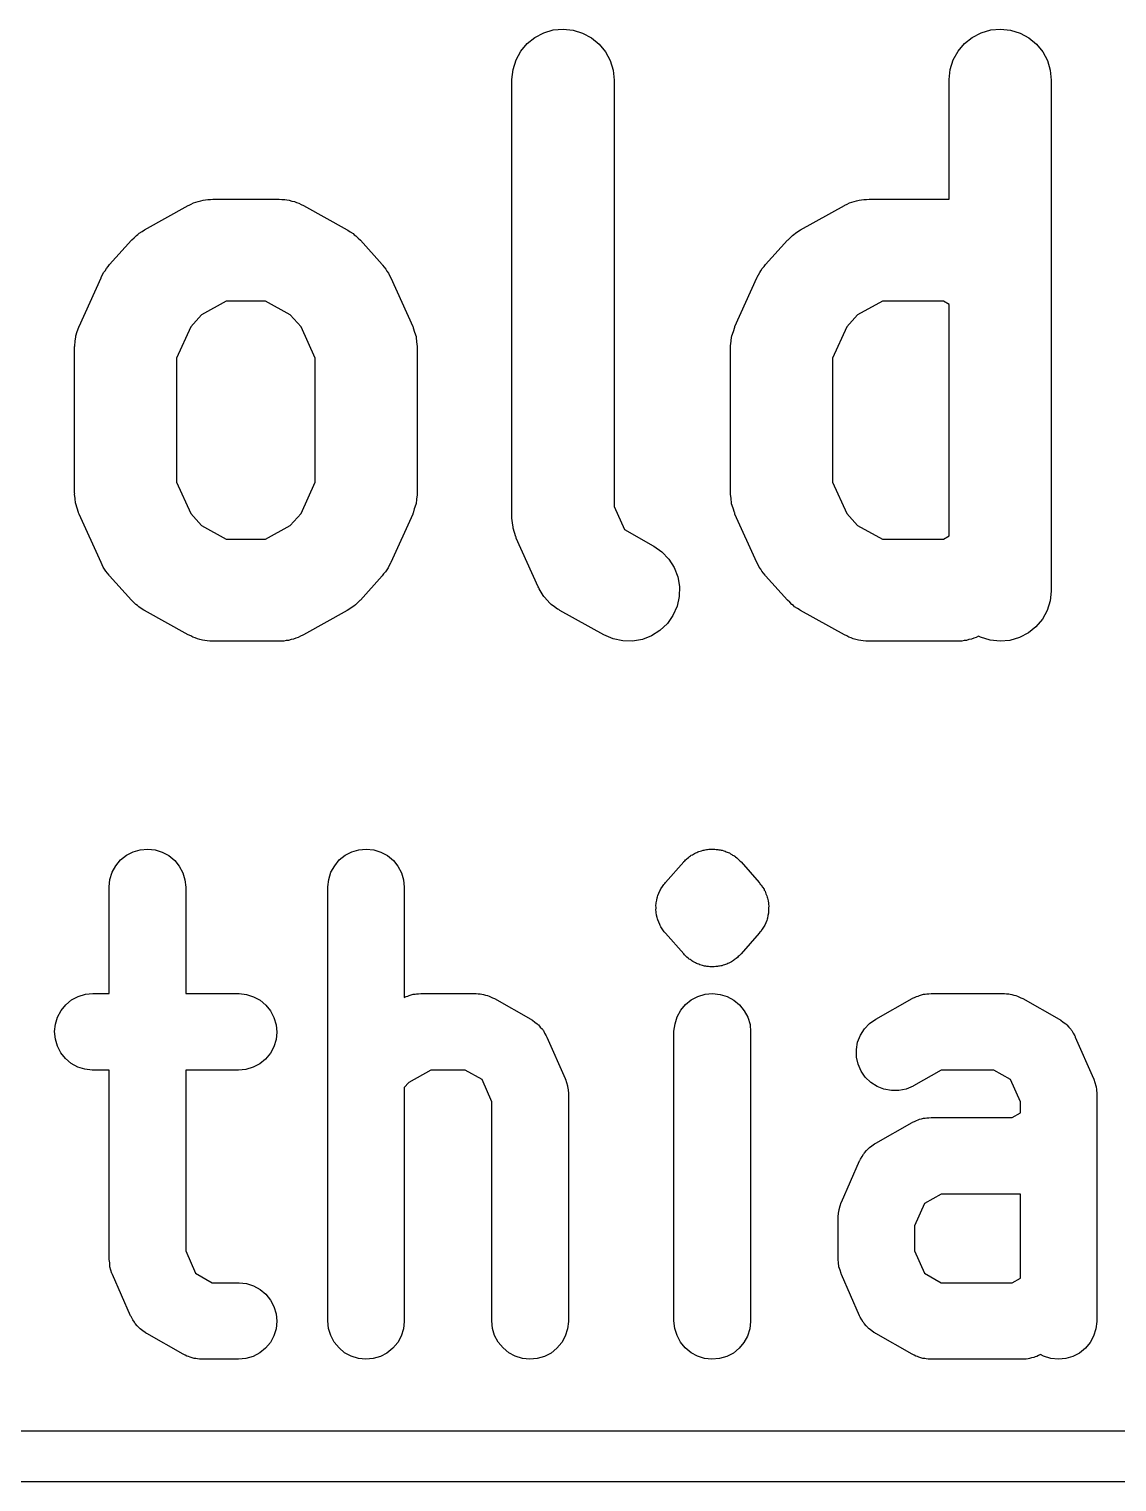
# Model space of a CAD drawing. Extents: x 70 to 232, y -98 to -51.
# Drawn here: x 150.89 to 155.16, y -97.9 to -92.2 of the extents above; entities that cross this region are included whole.
import ezdxf

# ---------------------------------------------------------------- set-up
doc = ezdxf.new("R2010")
doc.units = 0
doc.layers.add('BLACK', color=7, linetype='CONTINUOUS')

msp = doc.modelspace()

# ---------------------------------------------------------------- linework, layer by layer
at = {"layer": 'BLACK', "linetype": 'CONTINUOUS'}
for p, q in [((152.948, -92.2083), (152.987, -92.2048)), ((152.987, -92.2048), (153.026, -92.2088)), ((154.663, -92.2083), (154.701, -92.2048)), ((154.701, -92.2048), (154.74, -92.2088)), ((152.821, -92.2918), (152.846, -92.2619)), ((152.846, -92.2619), (152.876, -92.2374)), ((152.876, -92.2374), (152.911, -92.2193)), ((152.911, -92.2193), (152.948, -92.2083)), ((153.026, -92.2088), (153.063, -92.2204)), ((153.063, -92.2204), (153.098, -92.239)), ((153.098, -92.239), (153.128, -92.2638)), ((154.535, -92.2918), (154.56, -92.2619)), ((154.56, -92.2619), (154.59, -92.2374)), ((154.59, -92.2374), (154.625, -92.2193)), ((154.625, -92.2193), (154.663, -92.2083)), ((154.74, -92.2088), (154.778, -92.2204)), ((154.778, -92.2204), (154.812, -92.239)), ((154.812, -92.239), (154.842, -92.2638)), ((152.802, -92.326), (152.821, -92.2918)), ((153.128, -92.2638), (153.152, -92.2941)), ((153.152, -92.2941), (153.171, -92.3285)), ((154.516, -92.326), (154.535, -92.2918)), ((154.842, -92.2638), (154.867, -92.2941)), ((154.867, -92.2941), (154.885, -92.3285)), ((152.786, -92.402), (152.79, -92.3632)), ((152.79, -92.3632), (152.802, -92.326)), ((153.171, -92.3285), (153.182, -92.3659)), ((153.182, -92.3659), (153.186, -92.4048)), ((154.5, -92.402), (154.504, -92.3632)), ((154.504, -92.3632), (154.516, -92.326)), ((154.885, -92.3285), (154.896, -92.3659)), ((154.896, -92.3659), (154.9, -92.4048)), ((152.786, -92.4048), (152.786, -92.402)), ((152.786, -94.119), (152.786, -92.4048)), ((153.186, -92.4048), (153.186, -94.0761)), ((154.5, -92.4048), (154.5, -92.402)), ((154.5, -92.8714), (154.5, -92.4048)), ((154.9, -92.4048), (154.9, -94.4048)), ((151.529, -92.8913), (151.538, -92.8865)), ((151.538, -92.8865), (151.547, -92.8838)), ((151.547, -92.8838), (151.556, -92.8802)), ((151.556, -92.8802), (151.566, -92.8782)), ((151.566, -92.8782), (151.575, -92.8752)), ((151.575, -92.8752), (151.585, -92.8743)), ((151.585, -92.8743), (151.594, -92.8725)), ((151.594, -92.8725), (151.604, -92.8724)), ((151.604, -92.8724), (151.614, -92.8714)), ((151.614, -92.8714), (151.871, -92.8714)), ((151.871, -92.8714), (151.874, -92.8714)), ((151.874, -92.8714), (151.884, -92.8726)), ((151.884, -92.8726), (151.895, -92.8728)), ((151.895, -92.8728), (151.904, -92.8748)), ((151.904, -92.8748), (151.913, -92.8758)), ((151.913, -92.8758), (151.923, -92.8789)), ((151.923, -92.8789), (151.933, -92.8811)), ((151.933, -92.8811), (151.941, -92.8848)), ((151.941, -92.8848), (151.95, -92.8876)), ((151.95, -92.8876), (151.959, -92.8925)), ((154.1, -92.8913), (154.109, -92.8865)), ((154.109, -92.8865), (154.118, -92.8838)), ((154.118, -92.8838), (154.127, -92.8802)), ((154.127, -92.8802), (154.137, -92.8782)), ((154.137, -92.8782), (154.147, -92.8752)), ((154.147, -92.8752), (154.156, -92.8743)), ((154.156, -92.8743), (154.165, -92.8725)), ((154.165, -92.8725), (154.176, -92.8724)), ((154.176, -92.8724), (154.186, -92.8714)), ((154.186, -92.8714), (154.5, -92.8714)), ((151.346, -92.9918), (151.517, -92.8966)), ((151.517, -92.8966), (151.52, -92.8953)), ((151.52, -92.8953), (151.529, -92.8913)), ((151.959, -92.8925), (151.969, -92.8966)), ((151.969, -92.8966), (152.14, -92.9918)), ((153.917, -92.9918), (154.089, -92.8966)), ((154.089, -92.8966), (154.091, -92.8953)), ((154.091, -92.8953), (154.1, -92.8913)), ((151.325, -93.0049), (151.336, -92.9987)), ((151.336, -92.9987), (151.346, -92.9918)), ((152.14, -92.9918), (152.142, -92.9932)), ((152.142, -92.9932), (152.152, -93.0003)), ((152.152, -93.0003), (152.163, -93.0065)), ((153.897, -93.0049), (153.907, -92.9987)), ((153.907, -92.9987), (153.917, -92.9918)), ((151.208, -93.1281), (151.294, -93.0329)), ((151.294, -93.0329), (151.296, -93.0308)), ((151.296, -93.0308), (151.305, -93.0227)), ((151.305, -93.0227), (151.314, -93.014)), ((151.314, -93.014), (151.32, -93.0098)), ((151.32, -93.0098), (151.325, -93.0049)), ((152.163, -93.0065), (152.168, -93.0115)), ((152.168, -93.0115), (152.174, -93.0158)), ((152.174, -93.0158), (152.183, -93.0247)), ((152.183, -93.0247), (152.192, -93.0329)), ((152.192, -93.0329), (152.277, -93.1281)), ((153.78, -93.1281), (153.866, -93.0329)), ((153.866, -93.0329), (153.868, -93.0308)), ((153.868, -93.0308), (153.877, -93.0227)), ((153.877, -93.0227), (153.885, -93.014)), ((153.885, -93.014), (153.891, -93.0098)), ((153.891, -93.0098), (153.897, -93.0049)), ((151.176, -93.1773), (151.181, -93.1686)), ((151.181, -93.1686), (151.185, -93.1595)), ((151.185, -93.1595), (151.191, -93.1519)), ((151.191, -93.1519), (151.196, -93.1437)), ((151.196, -93.1437), (151.203, -93.1362)), ((151.203, -93.1362), (151.208, -93.1281)), ((152.277, -93.1281), (152.279, -93.1302)), ((152.279, -93.1302), (152.285, -93.1384)), ((152.285, -93.1384), (152.292, -93.146)), ((152.292, -93.146), (152.296, -93.1542)), ((152.296, -93.1542), (152.302, -93.1619)), ((152.302, -93.1619), (152.306, -93.1711)), ((152.306, -93.1711), (152.311, -93.1798)), ((153.747, -93.1773), (153.752, -93.1686)), ((153.752, -93.1686), (153.757, -93.1595)), ((153.757, -93.1595), (153.762, -93.1519)), ((153.762, -93.1519), (153.767, -93.1437)), ((153.767, -93.1437), (153.774, -93.1362)), ((153.774, -93.1362), (153.78, -93.1281)), ((151.089, -93.3703), (151.175, -93.1798)), ((151.175, -93.1798), (151.176, -93.1773)), ((152.311, -93.1798), (152.397, -93.3703)), ((153.66, -93.3703), (153.746, -93.1798)), ((153.746, -93.1798), (153.747, -93.1773)), ((151.666, -93.2714), (151.569, -93.3253)), ((151.82, -93.2714), (151.666, -93.2714)), ((151.917, -93.3253), (151.82, -93.2714)), ((154.238, -93.2714), (154.141, -93.3253)), ((154.477, -93.2714), (154.238, -93.2714)), ((154.5, -93.2843), (154.477, -93.2714)), ((154.5, -94.1918), (154.5, -93.2843)), ((151.569, -93.3253), (151.527, -93.3725)), ((151.959, -93.3725), (151.917, -93.3253)), ((154.141, -93.3253), (154.098, -93.3725)), ((151.077, -93.4073), (151.082, -93.3905)), ((151.082, -93.3905), (151.088, -93.3736)), ((151.088, -93.372), (151.089, -93.3703)), ((151.088, -93.3736), (151.088, -93.372)), ((151.527, -93.3725), (151.471, -93.4953)), ((152.014, -93.4953), (151.959, -93.3725)), ((152.397, -93.3703), (152.398, -93.3729)), ((152.398, -93.3729), (152.398, -93.3746)), ((152.398, -93.3746), (152.399, -93.3762)), ((152.399, -93.3762), (152.404, -93.3931)), ((152.404, -93.3931), (152.41, -93.41)), ((153.648, -93.4073), (153.654, -93.3905)), ((153.654, -93.3905), (153.659, -93.3736)), ((153.659, -93.3736), (153.66, -93.372)), ((153.66, -93.372), (153.66, -93.3703)), ((154.098, -93.3725), (154.043, -93.4953)), ((151.071, -93.4496), (151.072, -93.4478)), ((151.071, -93.4524), (151.071, -93.4496)), ((151.071, -94.0238), (151.071, -93.4524)), ((151.072, -93.446), (151.074, -93.4285)), ((151.072, -93.4478), (151.072, -93.446)), ((151.074, -93.4285), (151.076, -93.4108)), ((151.076, -93.4091), (151.077, -93.4073)), ((151.076, -93.4108), (151.076, -93.4091)), ((152.41, -93.41), (152.41, -93.4118)), ((152.41, -93.4118), (152.41, -93.4135)), ((152.41, -93.4135), (152.412, -93.4312)), ((152.412, -93.4312), (152.414, -93.4488)), ((152.414, -93.4488), (152.414, -93.4506)), ((152.414, -93.4506), (152.414, -93.4524)), ((152.414, -93.4524), (152.414, -94.0238)), ((153.643, -93.446), (153.645, -93.4285)), ((153.643, -93.4478), (153.643, -93.446)), ((153.643, -93.4496), (153.643, -93.4478)), ((153.643, -93.4524), (153.643, -93.4496)), ((153.643, -94.0238), (153.643, -93.4524)), ((153.645, -93.4285), (153.647, -93.4108)), ((153.647, -93.4108), (153.648, -93.4091)), ((153.648, -93.4091), (153.648, -93.4073)), ((151.471, -93.4953), (151.471, -93.9809)), ((152.014, -93.9809), (152.014, -93.4953)), ((154.043, -93.4953), (154.043, -93.9809)), ((151.072, -94.0256), (151.071, -94.0238)), ((151.071, -94.0274), (151.072, -94.0256)), ((151.074, -94.045), (151.071, -94.0274)), ((151.471, -93.9809), (151.527, -94.1037)), ((151.959, -94.1037), (152.014, -93.9809)), ((152.414, -94.0238), (152.414, -94.0266)), ((152.414, -94.0266), (152.414, -94.0284)), ((153.643, -94.0256), (153.643, -94.0238)), ((153.643, -94.0274), (153.643, -94.0256)), ((153.645, -94.045), (153.643, -94.0274)), ((154.043, -93.9809), (154.098, -94.1037)), ((151.075, -94.0627), (151.074, -94.045)), ((151.076, -94.0644), (151.075, -94.0627)), ((151.076, -94.0662), (151.076, -94.0644)), ((151.081, -94.0831), (151.076, -94.0662)), ((151.087, -94.1), (151.081, -94.0831)), ((152.409, -94.0689), (152.403, -94.0857)), ((152.41, -94.0654), (152.409, -94.0671)), ((152.409, -94.0671), (152.409, -94.0689)), ((152.412, -94.0477), (152.41, -94.0654)), ((152.414, -94.0302), (152.412, -94.0477)), ((152.414, -94.0284), (152.414, -94.0302)), ((153.186, -94.0761), (153.227, -94.1669)), ((153.647, -94.0627), (153.645, -94.045)), ((153.647, -94.0644), (153.647, -94.0627)), ((153.647, -94.0662), (153.647, -94.0644)), ((153.653, -94.0831), (153.647, -94.0662)), ((153.658, -94.1), (153.653, -94.0831)), ((151.087, -94.1016), (151.087, -94.1)), ((151.088, -94.1033), (151.087, -94.1016)), ((151.089, -94.1059), (151.088, -94.1033)), ((151.175, -94.2964), (151.089, -94.1059)), ((151.527, -94.1037), (151.569, -94.1509)), ((151.917, -94.1509), (151.959, -94.1037)), ((152.397, -94.1059), (152.311, -94.2964)), ((152.398, -94.1026), (152.397, -94.1042)), ((152.397, -94.1042), (152.397, -94.1059)), ((152.403, -94.0857), (152.398, -94.1026)), ((152.786, -94.1208), (152.786, -94.119)), ((152.786, -94.1226), (152.786, -94.1208)), ((152.788, -94.1403), (152.786, -94.1226)), ((152.79, -94.1579), (152.788, -94.1403)), ((153.659, -94.1016), (153.658, -94.1)), ((153.659, -94.1033), (153.659, -94.1016)), ((153.66, -94.1059), (153.659, -94.1033)), ((153.746, -94.2964), (153.66, -94.1059)), ((154.098, -94.1037), (154.141, -94.1509)), ((151.569, -94.1509), (151.666, -94.2048)), ((151.82, -94.2048), (151.917, -94.1509)), ((152.79, -94.1596), (152.79, -94.1579)), ((152.79, -94.1614), (152.79, -94.1596)), ((152.796, -94.1783), (152.79, -94.1614)), ((152.801, -94.1953), (152.796, -94.1783)), ((152.802, -94.1968), (152.801, -94.1953)), ((152.802, -94.1986), (152.802, -94.1968)), ((152.803, -94.2011), (152.802, -94.1986)), ((153.227, -94.1669), (153.34, -94.2299)), ((154.141, -94.1509), (154.238, -94.2048)), ((154.477, -94.2048), (154.5, -94.1918)), ((151.666, -94.2048), (151.82, -94.2048)), ((152.889, -94.3916), (152.803, -94.2011)), ((153.34, -94.2299), (153.342, -94.2313)), ((153.342, -94.2313), (153.374, -94.2539)), ((153.374, -94.2539), (153.401, -94.2823)), ((154.238, -94.2048), (154.477, -94.2048)), ((151.18, -94.3051), (151.175, -94.2964)), ((151.184, -94.3142), (151.18, -94.3051)), ((152.305, -94.3076), (152.3, -94.3167)), ((152.31, -94.2989), (152.305, -94.3076)), ((152.311, -94.2964), (152.31, -94.2989)), ((153.401, -94.2823), (153.422, -94.3154)), ((153.751, -94.3051), (153.746, -94.2964)), ((153.755, -94.3142), (153.751, -94.3051)), ((151.189, -94.322), (151.184, -94.3142)), ((151.194, -94.3302), (151.189, -94.322)), ((151.201, -94.3378), (151.194, -94.3302)), ((151.207, -94.346), (151.201, -94.3378)), ((151.208, -94.3481), (151.207, -94.346)), ((151.294, -94.4433), (151.208, -94.3481)), ((152.277, -94.3481), (152.192, -94.4433)), ((152.283, -94.34), (152.277, -94.3481)), ((152.29, -94.3325), (152.283, -94.34)), ((152.295, -94.3243), (152.29, -94.3325)), ((152.3, -94.3167), (152.295, -94.3243)), ((153.422, -94.3154), (153.436, -94.3518)), ((153.436, -94.3518), (153.442, -94.3903)), ((153.761, -94.322), (153.755, -94.3142)), ((153.766, -94.3302), (153.761, -94.322)), ((153.772, -94.3378), (153.766, -94.3302)), ((153.778, -94.346), (153.772, -94.3378)), ((153.78, -94.3481), (153.778, -94.346)), ((153.866, -94.4433), (153.78, -94.3481)), ((152.891, -94.3951), (152.889, -94.3916)), ((152.893, -94.3989), (152.891, -94.3951)), ((152.901, -94.412), (152.893, -94.3989)), ((152.908, -94.4255), (152.901, -94.412)), ((152.911, -94.4285), (152.908, -94.4255)), ((153.442, -94.3903), (153.441, -94.4293)), ((154.9, -94.4076), (154.896, -94.4463)), ((154.9, -94.4048), (154.9, -94.4076)), ((151.303, -94.4515), (151.294, -94.4433)), ((151.312, -94.4603), (151.303, -94.4515)), ((151.318, -94.4646), (151.312, -94.4603)), ((151.323, -94.4696), (151.318, -94.4646)), ((151.333, -94.4759), (151.323, -94.4696)), ((151.343, -94.483), (151.333, -94.4759)), ((151.346, -94.4844), (151.343, -94.483)), ((152.15, -94.4774), (152.14, -94.4844)), ((152.16, -94.4713), (152.15, -94.4774)), ((152.166, -94.4664), (152.16, -94.4713)), ((152.172, -94.4622), (152.166, -94.4664)), ((152.181, -94.4534), (152.172, -94.4622)), ((152.19, -94.4454), (152.181, -94.4534)), ((152.192, -94.4433), (152.19, -94.4454)), ((152.913, -94.432), (152.911, -94.4285)), ((152.924, -94.4432), (152.913, -94.432)), ((152.934, -94.4549), (152.924, -94.4432)), ((152.937, -94.4574), (152.934, -94.4549)), ((152.94, -94.4603), (152.937, -94.4574)), ((152.953, -94.4693), (152.94, -94.4603)), ((152.965, -94.4788), (152.953, -94.4693)), ((152.969, -94.4806), (152.965, -94.4788)), ((152.972, -94.483), (152.969, -94.4806)), ((152.974, -94.4844), (152.972, -94.483)), ((153.433, -94.4674), (153.417, -94.5031)), ((153.441, -94.4293), (153.433, -94.4674)), ((153.875, -94.4515), (153.866, -94.4433)), ((153.883, -94.4603), (153.875, -94.4515)), ((153.889, -94.4646), (153.883, -94.4603)), ((153.894, -94.4696), (153.889, -94.4646)), ((153.905, -94.4759), (153.894, -94.4696)), ((153.915, -94.483), (153.905, -94.4759)), ((153.917, -94.4844), (153.915, -94.483)), ((154.896, -94.4463), (154.884, -94.4835)), ((151.517, -94.5796), (151.346, -94.4844)), ((152.14, -94.4844), (151.969, -94.5796)), ((153.146, -94.5796), (152.974, -94.4844)), ((153.395, -94.5351), (153.366, -94.562)), ((153.417, -94.5031), (153.395, -94.5351)), ((154.089, -94.5796), (153.917, -94.4844)), ((154.865, -94.5178), (154.84, -94.5477)), ((154.884, -94.4835), (154.865, -94.5178)), ((151.527, -94.5837), (151.517, -94.5796)), ((151.535, -94.5886), (151.527, -94.5837)), ((151.544, -94.5914), (151.535, -94.5886)), ((151.553, -94.5951), (151.544, -94.5914)), ((151.563, -94.5973), (151.553, -94.5951)), ((151.93, -94.596), (151.92, -94.598)), ((151.939, -94.5924), (151.93, -94.596)), ((151.948, -94.5897), (151.939, -94.5924)), ((151.957, -94.5849), (151.948, -94.5897)), ((151.966, -94.5809), (151.957, -94.5849)), ((151.969, -94.5796), (151.966, -94.5809)), ((153.182, -94.5951), (153.146, -94.5796)), ((153.22, -94.6034), (153.182, -94.5951)), ((153.333, -94.583), (153.297, -94.5973)), ((153.366, -94.562), (153.333, -94.583)), ((154.098, -94.5837), (154.089, -94.5796)), ((154.107, -94.5886), (154.098, -94.5837)), ((154.116, -94.5914), (154.107, -94.5886)), ((154.124, -94.5951), (154.116, -94.5914)), ((154.134, -94.5973), (154.124, -94.5951)), ((154.587, -94.596), (154.577, -94.598)), ((154.596, -94.5924), (154.587, -94.596)), ((154.605, -94.5897), (154.596, -94.5924)), ((154.614, -94.5849), (154.605, -94.5897)), ((154.622, -94.5891), (154.614, -94.5847)), ((154.614, -94.5847), (154.614, -94.5849)), ((154.66, -94.6007), (154.622, -94.5891)), ((154.775, -94.5902), (154.737, -94.6012)), ((154.81, -94.5721), (154.775, -94.5902)), ((154.84, -94.5477), (154.81, -94.5721)), ((151.573, -94.6004), (151.563, -94.5973)), ((151.582, -94.6014), (151.573, -94.6004)), ((151.591, -94.6034), (151.582, -94.6014)), ((151.601, -94.6036), (151.591, -94.6034)), ((151.611, -94.6047), (151.601, -94.6036)), ((151.614, -94.6048), (151.611, -94.6047)), ((151.871, -94.6048), (151.614, -94.6048)), ((151.882, -94.6038), (151.871, -94.6048)), ((151.892, -94.6037), (151.882, -94.6038)), ((151.901, -94.6019), (151.892, -94.6037)), ((151.91, -94.601), (151.901, -94.6019)), ((151.92, -94.598), (151.91, -94.601)), ((153.259, -94.6041), (153.22, -94.6034)), ((153.297, -94.5973), (153.259, -94.6041)), ((154.144, -94.6004), (154.134, -94.5973)), ((154.153, -94.6014), (154.144, -94.6004)), ((154.163, -94.6034), (154.153, -94.6014)), ((154.173, -94.6036), (154.163, -94.6034)), ((154.183, -94.6047), (154.173, -94.6036)), ((154.186, -94.6048), (154.183, -94.6047)), ((154.529, -94.6048), (154.186, -94.6048)), ((154.539, -94.6038), (154.529, -94.6048)), ((154.549, -94.6037), (154.539, -94.6038)), ((154.558, -94.6019), (154.549, -94.6037)), ((154.567, -94.601), (154.558, -94.6019)), ((154.577, -94.598), (154.567, -94.601)), ((154.699, -94.6048), (154.66, -94.6007)), ((154.737, -94.6012), (154.699, -94.6048)), ((151.252, -95.4619), (151.275, -95.4435)), ((151.275, -95.4435), (151.301, -95.43)), ((151.301, -95.43), (151.329, -95.4217)), ((151.329, -95.4217), (151.358, -95.4191)), ((151.358, -95.4191), (151.387, -95.4221)), ((151.387, -95.4221), (151.415, -95.4308)), ((151.415, -95.4308), (151.441, -95.4447)), ((151.441, -95.4447), (151.464, -95.4634)), ((152.109, -95.4619), (152.132, -95.4435)), ((152.132, -95.4435), (152.158, -95.43)), ((152.158, -95.43), (152.186, -95.4217)), ((152.186, -95.4217), (152.215, -95.4191)), ((152.215, -95.4191), (152.244, -95.4221)), ((152.244, -95.4221), (152.272, -95.4308)), ((152.272, -95.4308), (152.298, -95.4447)), ((152.298, -95.4447), (152.321, -95.4634)), ((153.478, -95.4525), (153.482, -95.4486)), ((153.482, -95.4486), (153.486, -95.4463)), ((153.486, -95.4463), (153.489, -95.4435)), ((153.489, -95.4435), (153.493, -95.4415)), ((153.493, -95.4415), (153.497, -95.4389)), ((153.497, -95.4389), (153.502, -95.4365)), ((153.502, -95.4365), (153.507, -95.4335)), ((153.507, -95.4335), (153.511, -95.432)), ((153.511, -95.432), (153.515, -95.43)), ((153.515, -95.43), (153.519, -95.4287)), ((153.519, -95.4287), (153.524, -95.4269)), ((153.524, -95.4269), (153.529, -95.4256)), ((153.529, -95.4256), (153.535, -95.4236)), ((153.535, -95.4236), (153.539, -95.423)), ((153.539, -95.423), (153.543, -95.4217)), ((153.543, -95.4217), (153.548, -95.4213)), ((153.548, -95.4213), (153.552, -95.4203)), ((153.552, -95.4203), (153.558, -95.4201)), ((153.558, -95.4201), (153.564, -95.4192)), ((153.564, -95.4192), (153.568, -95.4195)), ((153.568, -95.4195), (153.572, -95.4191)), ((153.572, -95.4191), (153.577, -95.4195)), ((153.577, -95.4195), (153.581, -95.4194)), ((153.581, -95.4194), (153.587, -95.4203)), ((153.587, -95.4203), (153.593, -95.4206)), ((153.593, -95.4206), (153.597, -95.4216)), ((153.597, -95.4216), (153.602, -95.4221)), ((153.602, -95.4221), (153.606, -95.4234)), ((153.606, -95.4234), (153.61, -95.4241)), ((153.61, -95.4241), (153.616, -95.4262)), ((153.616, -95.4262), (153.621, -95.4276)), ((153.621, -95.4276), (153.625, -95.4295)), ((153.625, -95.4295), (153.63, -95.4308)), ((153.63, -95.4308), (153.633, -95.4329)), ((153.633, -95.4329), (153.638, -95.4344)), ((153.638, -95.4344), (153.643, -95.4375)), ((153.643, -95.4375), (153.648, -95.44)), ((153.648, -95.44), (153.651, -95.4426)), ((153.651, -95.4426), (153.655, -95.4447)), ((153.655, -95.4447), (153.659, -95.4475)), ((153.659, -95.4475), (153.662, -95.4498)), ((153.662, -95.4498), (153.667, -95.4538)), ((151.219, -95.51), (151.233, -95.4843)), ((151.233, -95.4843), (151.252, -95.4619)), ((151.464, -95.4634), (151.482, -95.486)), ((151.482, -95.486), (151.496, -95.5119)), ((152.076, -95.51), (152.091, -95.4843)), ((152.091, -95.4843), (152.109, -95.4619)), ((152.321, -95.4634), (152.339, -95.486)), ((152.339, -95.486), (152.353, -95.5119)), ((153.388, -95.5508), (153.459, -95.4698)), ((153.459, -95.4698), (153.46, -95.4682)), ((153.46, -95.4682), (153.464, -95.4653)), ((153.464, -95.4653), (153.466, -95.4619)), ((153.466, -95.4619), (153.47, -95.4591)), ((153.47, -95.4591), (153.473, -95.4559)), ((153.473, -95.4559), (153.478, -95.4525)), ((153.667, -95.4538), (153.671, -95.4573)), ((153.671, -95.4573), (153.674, -95.4605)), ((153.674, -95.4605), (153.678, -95.4634)), ((153.678, -95.4634), (153.681, -95.4668)), ((153.681, -95.4668), (153.684, -95.4698)), ((153.684, -95.4698), (153.755, -95.5508)), ((151.207, -95.567), (151.21, -95.5379)), ((151.21, -95.5379), (151.219, -95.51)), ((151.496, -95.5119), (151.504, -95.5399)), ((151.504, -95.5399), (151.507, -95.569)), ((152.064, -95.567), (152.068, -95.5379)), ((152.068, -95.5379), (152.076, -95.51)), ((152.353, -95.5119), (152.361, -95.5399)), ((152.361, -95.5399), (152.364, -95.569)), ((153.376, -95.5665), (153.381, -95.5581)), ((153.381, -95.5581), (153.385, -95.5546)), ((153.385, -95.5546), (153.388, -95.5508)), ((153.755, -95.5508), (153.757, -95.5523)), ((153.757, -95.5523), (153.759, -95.5563)), ((153.759, -95.5563), (153.763, -95.5598)), ((153.763, -95.5598), (153.768, -95.5682)), ((151.207, -95.569), (151.207, -95.567)), ((151.207, -95.9857), (151.207, -95.569)), ((151.507, -95.569), (151.507, -95.9857)), ((152.064, -95.569), (152.064, -95.567)), ((152.064, -97.269), (152.064, -95.569)), ((152.364, -95.569), (152.364, -96.0008)), ((153.351, -95.6296), (153.354, -95.62)), ((153.354, -95.62), (153.355, -95.6102)), ((153.355, -95.6102), (153.357, -95.6058)), ((153.357, -95.6058), (153.358, -95.6011)), ((153.358, -95.6011), (153.362, -95.5921)), ((153.362, -95.5921), (153.366, -95.5829)), ((153.366, -95.5829), (153.368, -95.5788)), ((153.368, -95.5788), (153.37, -95.5745)), ((153.37, -95.5745), (153.376, -95.5665)), ((153.768, -95.5682), (153.774, -95.5763)), ((153.774, -95.5763), (153.775, -95.5807)), ((153.775, -95.5807), (153.778, -95.5848)), ((153.778, -95.5848), (153.781, -95.5941)), ((153.781, -95.5941), (153.785, -95.6031)), ((153.785, -95.6031), (153.786, -95.6078)), ((153.786, -95.6078), (153.788, -95.6122)), ((153.788, -95.6122), (153.79, -95.622)), ((153.79, -95.622), (153.792, -95.6317)), ((153.35, -95.6391), (153.351, -95.6344)), ((153.351, -95.649), (153.35, -95.6391)), ((153.35, -95.6588), (153.351, -95.649)), ((153.351, -95.6636), (153.35, -95.6588)), ((153.351, -95.6344), (153.351, -95.6296)), ((153.351, -95.6683), (153.351, -95.6636)), ((153.353, -95.678), (153.351, -95.6683)), ((153.355, -95.6878), (153.353, -95.678)), ((153.791, -95.6704), (153.789, -95.68)), ((153.792, -95.6656), (153.791, -95.6704)), ((153.792, -95.6317), (153.792, -95.6364)), ((153.792, -95.6364), (153.793, -95.6412)), ((153.793, -95.6412), (153.792, -95.651)), ((153.792, -95.651), (153.792, -95.6609)), ((153.792, -95.6609), (153.792, -95.6656)), ((153.356, -95.6922), (153.355, -95.6878)), ((153.358, -95.6969), (153.356, -95.6922)), ((153.362, -95.7059), (153.358, -95.6969)), ((153.365, -95.7152), (153.362, -95.7059)), ((153.367, -95.7193), (153.365, -95.7152)), ((153.369, -95.7237), (153.367, -95.7193)), ((153.375, -95.7318), (153.369, -95.7237)), ((153.38, -95.7402), (153.375, -95.7318)), ((153.767, -95.7335), (153.761, -95.7419)), ((153.772, -95.7255), (153.767, -95.7335)), ((153.774, -95.7212), (153.772, -95.7255)), ((153.777, -95.7171), (153.774, -95.7212)), ((153.781, -95.7079), (153.777, -95.7171)), ((153.785, -95.6989), (153.781, -95.7079)), ((153.786, -95.6942), (153.785, -95.6989)), ((153.787, -95.6898), (153.786, -95.6942)), ((153.789, -95.68), (153.787, -95.6898)), ((153.383, -95.7437), (153.38, -95.7402)), ((153.386, -95.7477), (153.383, -95.7437)), ((153.388, -95.7492), (153.386, -95.7477)), ((153.459, -95.8302), (153.388, -95.7492)), ((153.755, -95.7492), (153.684, -95.8302)), ((153.758, -95.7454), (153.755, -95.7492)), ((153.761, -95.7419), (153.758, -95.7454)), ((153.462, -95.8332), (153.459, -95.8302)), ((153.465, -95.8366), (153.462, -95.8332)), ((153.468, -95.8395), (153.465, -95.8366)), ((153.471, -95.8427), (153.468, -95.8395)), ((153.476, -95.8462), (153.471, -95.8427)), ((153.48, -95.8502), (153.476, -95.8462)), ((153.484, -95.8525), (153.48, -95.8502)), ((153.665, -95.8475), (153.661, -95.8514)), ((153.67, -95.8441), (153.665, -95.8475)), ((153.673, -95.8409), (153.67, -95.8441)), ((153.676, -95.8381), (153.673, -95.8409)), ((153.679, -95.8347), (153.676, -95.8381)), ((153.683, -95.8318), (153.679, -95.8347)), ((153.684, -95.8302), (153.683, -95.8318)), ((153.488, -95.8553), (153.484, -95.8525)), ((153.491, -95.8574), (153.488, -95.8553)), ((153.495, -95.86), (153.491, -95.8574)), ((153.5, -95.8625), (153.495, -95.86)), ((153.505, -95.8656), (153.5, -95.8625)), ((153.509, -95.8671), (153.505, -95.8656)), ((153.513, -95.8692), (153.509, -95.8671)), ((153.518, -95.8705), (153.513, -95.8692)), ((153.522, -95.8724), (153.518, -95.8705)), ((153.527, -95.8738), (153.522, -95.8724)), ((153.533, -95.8759), (153.527, -95.8738)), ((153.537, -95.8766), (153.533, -95.8759)), ((153.541, -95.8779), (153.537, -95.8766)), ((153.546, -95.8784), (153.541, -95.8779)), ((153.55, -95.8794), (153.546, -95.8784)), ((153.556, -95.8797), (153.55, -95.8794)), ((153.562, -95.8806), (153.556, -95.8797)), ((153.566, -95.8805), (153.562, -95.8806)), ((153.57, -95.8809), (153.566, -95.8805)), ((153.575, -95.8805), (153.57, -95.8809)), ((153.579, -95.8807), (153.575, -95.8805)), ((153.585, -95.8799), (153.579, -95.8807)), ((153.591, -95.8797), (153.585, -95.8799)), ((153.595, -95.8787), (153.591, -95.8797)), ((153.6, -95.8783), (153.595, -95.8787)), ((153.604, -95.877), (153.6, -95.8783)), ((153.608, -95.8764), (153.604, -95.877)), ((153.614, -95.8744), (153.608, -95.8764)), ((153.619, -95.8731), (153.614, -95.8744)), ((153.623, -95.8713), (153.619, -95.8731)), ((153.628, -95.87), (153.623, -95.8713)), ((153.632, -95.868), (153.628, -95.87)), ((153.636, -95.8665), (153.632, -95.868)), ((153.641, -95.8635), (153.636, -95.8665)), ((153.646, -95.8611), (153.641, -95.8635)), ((153.65, -95.8585), (153.646, -95.8611)), ((153.654, -95.8565), (153.65, -95.8585)), ((153.657, -95.8537), (153.654, -95.8565)), ((153.661, -95.8514), (153.657, -95.8537)), ((151.037, -96.0293), (151.06, -96.0108)), ((151.06, -96.0108), (151.086, -95.997)), ((151.086, -95.997), (151.114, -95.9886)), ((151.114, -95.9886), (151.143, -95.9857)), ((151.143, -95.9857), (151.207, -95.9857)), ((151.507, -95.9857), (151.714, -95.9857)), ((151.714, -95.9857), (151.716, -95.9857)), ((151.716, -95.9857), (151.745, -95.989)), ((151.745, -95.989), (151.773, -95.9978)), ((151.773, -95.9978), (151.799, -96.0119)), ((151.799, -96.0119), (151.821, -96.0308)), ((152.364, -96.0008), (152.371, -95.997)), ((152.371, -95.997), (152.378, -95.9952)), ((152.378, -95.9952), (152.383, -95.9927)), ((152.383, -95.9927), (152.391, -95.991)), ((152.391, -95.991), (152.399, -95.9886)), ((152.399, -95.9886), (152.406, -95.9879)), ((152.406, -95.9879), (152.412, -95.9866)), ((152.412, -95.9866), (152.42, -95.9865)), ((152.42, -95.9865), (152.429, -95.9857)), ((152.429, -95.9857), (152.643, -95.9857)), ((152.643, -95.9857), (152.645, -95.9857)), ((152.645, -95.9857), (152.653, -95.9867)), ((152.653, -95.9867), (152.661, -95.9869)), ((152.661, -95.9869), (152.668, -95.9883)), ((152.668, -95.9883), (152.674, -95.989)), ((152.674, -95.989), (152.682, -95.9915)), ((152.682, -95.9915), (152.69, -95.9933)), ((152.69, -95.9933), (152.696, -95.9959)), ((152.696, -95.9959), (152.702, -95.9978)), ((152.702, -95.9978), (152.709, -96.0018)), ((152.709, -96.0018), (152.717, -96.0052)), ((152.717, -96.0052), (152.86, -96.0862)), ((153.466, -96.0285), (153.489, -96.0102)), ((153.489, -96.0102), (153.515, -95.9966)), ((153.515, -95.9966), (153.543, -95.9884)), ((153.543, -95.9884), (153.572, -95.9857)), ((153.572, -95.9857), (153.602, -95.9888)), ((153.602, -95.9888), (153.63, -95.9974)), ((153.63, -95.9974), (153.655, -96.0114)), ((153.655, -96.0114), (153.678, -96.03)), ((154.212, -96.0862), (154.355, -96.0052)), ((154.355, -96.0052), (154.356, -96.0042)), ((154.356, -96.0042), (154.364, -96.0009)), ((154.364, -96.0009), (154.371, -95.997)), ((154.371, -95.997), (154.378, -95.9952)), ((154.378, -95.9952), (154.383, -95.9927)), ((154.383, -95.9927), (154.391, -95.991)), ((154.391, -95.991), (154.399, -95.9886)), ((154.399, -95.9886), (154.406, -95.9879)), ((154.406, -95.9879), (154.412, -95.9866)), ((154.412, -95.9866), (154.42, -95.9865)), ((154.42, -95.9865), (154.429, -95.9857)), ((154.429, -95.9857), (154.714, -95.9857)), ((154.714, -95.9857), (154.716, -95.9857)), ((154.716, -95.9857), (154.725, -95.9867)), ((154.725, -95.9867), (154.733, -95.9869)), ((154.733, -95.9869), (154.739, -95.9883)), ((154.739, -95.9883), (154.745, -95.989)), ((154.745, -95.989), (154.753, -95.9915)), ((154.753, -95.9915), (154.761, -95.9933)), ((154.761, -95.9933), (154.767, -95.9959)), ((154.767, -95.9959), (154.773, -95.9978)), ((154.773, -95.9978), (154.781, -96.0018)), ((154.781, -96.0018), (154.788, -96.0052)), ((154.788, -96.0052), (154.931, -96.0862)), ((150.996, -96.1056), (151.005, -96.0776)), ((151.005, -96.0776), (151.019, -96.0518)), ((151.019, -96.0518), (151.037, -96.0293)), ((151.821, -96.0308), (151.84, -96.0536)), ((151.84, -96.0536), (151.853, -96.0795)), ((153.425, -96.1045), (153.434, -96.0766)), ((153.434, -96.0766), (153.448, -96.051)), ((153.448, -96.051), (153.466, -96.0285)), ((153.678, -96.03), (153.696, -96.0527)), ((153.696, -96.0527), (153.71, -96.0786)), ((150.993, -96.1347), (150.996, -96.1056)), ((150.996, -96.1638), (150.993, -96.1347)), ((151.853, -96.0795), (151.862, -96.1076)), ((151.862, -96.1076), (151.864, -96.1368)), ((152.86, -96.0862), (152.861, -96.0872)), ((152.861, -96.0872), (152.864, -96.0889)), ((152.864, -96.0889), (152.867, -96.0903)), ((152.867, -96.0903), (152.876, -96.0975)), ((152.876, -96.0975), (152.885, -96.1044)), ((152.885, -96.1044), (152.887, -96.1066)), ((152.887, -96.1066), (152.89, -96.1084)), ((152.89, -96.1084), (152.897, -96.1173)), ((152.897, -96.1173), (152.905, -96.1258)), ((152.905, -96.1258), (152.907, -96.1284)), ((152.907, -96.1284), (152.909, -96.1306)), ((152.909, -96.1306), (152.914, -96.1408)), ((153.421, -96.1336), (153.425, -96.1045)), ((153.421, -96.1357), (153.421, -96.1336)), ((153.71, -96.0786), (153.719, -96.1066)), ((153.719, -96.1066), (153.721, -96.1357)), ((154.152, -96.1489), (154.168, -96.1242)), ((154.168, -96.1242), (154.188, -96.103)), ((154.188, -96.103), (154.212, -96.0862)), ((154.931, -96.0862), (154.933, -96.0872)), ((154.933, -96.0872), (154.935, -96.0889)), ((154.935, -96.0889), (154.938, -96.0903)), ((154.938, -96.0903), (154.947, -96.0975)), ((154.947, -96.0975), (154.957, -96.1044)), ((154.957, -96.1044), (154.959, -96.1066)), ((154.959, -96.1066), (154.961, -96.1084)), ((154.961, -96.1084), (154.969, -96.1173)), ((154.969, -96.1173), (154.977, -96.1258)), ((154.977, -96.1258), (154.978, -96.1284)), ((154.978, -96.1284), (154.98, -96.1306)), ((154.98, -96.1306), (154.986, -96.1408)), ((151.004, -96.1919), (150.996, -96.1638)), ((151.017, -96.2178), (151.004, -96.1919)), ((151.861, -96.1659), (151.853, -96.1938)), ((151.864, -96.1368), (151.861, -96.1659)), ((152.914, -96.1408), (152.92, -96.1508)), ((152.92, -96.1508), (152.921, -96.1535)), ((152.921, -96.1535), (152.923, -96.1561)), ((152.923, -96.1561), (152.994, -96.318)), ((153.421, -97.269), (153.421, -96.1357)), ((153.721, -96.1357), (153.721, -97.269)), ((154.136, -96.205), (154.141, -96.1762)), ((154.141, -96.1762), (154.152, -96.1489)), ((154.986, -96.1408), (154.992, -96.1508)), ((154.992, -96.1508), (154.993, -96.1535)), ((154.993, -96.1535), (154.994, -96.1561)), ((154.994, -96.1561), (155.066, -96.318)), ((151.036, -96.2407), (151.017, -96.2178)), ((151.058, -96.2595), (151.036, -96.2407)), ((151.82, -96.2421), (151.797, -96.2607)), ((151.839, -96.2196), (151.82, -96.2421)), ((151.853, -96.1938), (151.839, -96.2196)), ((154.137, -96.2343), (154.136, -96.205)), ((154.143, -96.2629), (154.137, -96.2343)), ((151.084, -96.2736), (151.058, -96.2595)), ((151.112, -96.2824), (151.084, -96.2736)), ((151.141, -96.2857), (151.112, -96.2824)), ((151.143, -96.2857), (151.141, -96.2857)), ((151.207, -96.2857), (151.143, -96.2857)), ((151.207, -97.0262), (151.207, -96.2857)), ((151.714, -96.2857), (151.507, -96.2857)), ((151.507, -96.2857), (151.507, -96.9946)), ((151.743, -96.2829), (151.714, -96.2857)), ((151.771, -96.2744), (151.743, -96.2829)), ((151.797, -96.2607), (151.771, -96.2744)), ((152.468, -96.2857), (152.382, -96.3348)), ((152.603, -96.2857), (152.468, -96.2857)), ((152.669, -96.3227), (152.603, -96.2857)), ((154.155, -96.2897), (154.143, -96.2629)), ((154.171, -96.3138), (154.155, -96.2897)), ((154.468, -96.2857), (154.36, -96.3472)), ((154.675, -96.2857), (154.468, -96.2857)), ((154.74, -96.3227), (154.675, -96.2857)), ((152.382, -96.3348), (152.364, -96.3543)), ((152.364, -96.3543), (152.364, -97.269)), ((152.707, -96.4102), (152.669, -96.3227)), ((152.994, -96.318), (152.995, -96.3199)), ((152.995, -96.3199), (152.995, -96.3207)), ((152.995, -96.3207), (152.996, -96.3214)), ((152.996, -96.3214), (153, -96.3347)), ((153, -96.3347), (153.004, -96.3479)), ((153.004, -96.3479), (153.004, -96.3487)), ((153.004, -96.3487), (153.004, -96.3494)), ((153.004, -96.3494), (153.006, -96.3632)), ((154.192, -96.3341), (154.171, -96.3138)), ((154.217, -96.35), (154.192, -96.3341)), ((154.244, -96.3608), (154.217, -96.35)), ((154.273, -96.3661), (154.244, -96.3608)), ((154.331, -96.3597), (154.302, -96.3657)), ((154.358, -96.3482), (154.331, -96.3597)), ((154.36, -96.3472), (154.358, -96.3482)), ((154.779, -96.4102), (154.74, -96.3227)), ((155.066, -96.318), (155.067, -96.3199)), ((155.067, -96.3199), (155.067, -96.3207)), ((155.067, -96.3207), (155.067, -96.3214)), ((155.067, -96.3214), (155.071, -96.3346)), ((155.071, -96.3346), (155.075, -96.3479)), ((155.075, -96.3479), (155.075, -96.3487)), ((155.075, -96.3487), (155.076, -96.3494)), ((155.076, -96.3494), (155.077, -96.3632)), ((152.707, -97.269), (152.707, -96.4102)), ((153.006, -96.3632), (153.007, -96.377)), ((153.007, -96.377), (153.007, -96.3778)), ((153.007, -96.3778), (153.007, -96.3786)), ((153.007, -96.3786), (153.007, -97.269)), ((154.302, -96.3657), (154.273, -96.3661)), ((154.779, -96.4531), (154.779, -96.4102)), ((155.077, -96.3632), (155.079, -96.377)), ((155.079, -96.377), (155.078, -96.3778)), ((155.078, -96.3778), (155.079, -96.3786)), ((155.079, -96.3786), (155.079, -97.269)), ((154.391, -96.4767), (154.399, -96.4743)), ((154.399, -96.4743), (154.406, -96.4737)), ((154.406, -96.4737), (154.412, -96.4723)), ((154.412, -96.4723), (154.42, -96.4722)), ((154.42, -96.4722), (154.429, -96.4714)), ((154.429, -96.4714), (154.746, -96.4714)), ((154.746, -96.4714), (154.779, -96.4531)), ((154.212, -96.5719), (154.355, -96.4909)), ((154.355, -96.4909), (154.356, -96.4899)), ((154.356, -96.4899), (154.364, -96.4866)), ((154.364, -96.4866), (154.371, -96.4827)), ((154.371, -96.4827), (154.378, -96.4809)), ((154.378, -96.4809), (154.383, -96.4784)), ((154.383, -96.4784), (154.391, -96.4767)), ((154.186, -96.5909), (154.188, -96.5887)), ((154.188, -96.5887), (154.197, -96.582)), ((154.197, -96.582), (154.207, -96.5749)), ((154.207, -96.5749), (154.209, -96.5736)), ((154.209, -96.5736), (154.212, -96.5719)), ((154.077, -96.8037), (154.148, -96.6418)), ((154.148, -96.6418), (154.149, -96.6399)), ((154.149, -96.6399), (154.151, -96.6374)), ((154.151, -96.6374), (154.152, -96.6346)), ((154.152, -96.6346), (154.158, -96.6247)), ((154.158, -96.6247), (154.164, -96.6146)), ((154.164, -96.6146), (154.166, -96.6124)), ((154.166, -96.6124), (154.168, -96.6099)), ((154.168, -96.6099), (154.176, -96.6014)), ((154.176, -96.6014), (154.183, -96.5927)), ((154.183, -96.5927), (154.186, -96.5909)), ((154.068, -96.8315), (154.072, -96.8183)), ((154.072, -96.8183), (154.076, -96.8052)), ((154.076, -96.8052), (154.077, -96.8045)), ((154.077, -96.8045), (154.077, -96.8037)), ((154.403, -96.8084), (154.364, -96.8959)), ((154.468, -96.7714), (154.403, -96.8084)), ((154.779, -96.7714), (154.468, -96.7714)), ((154.779, -97.1007), (154.779, -96.7714)), ((154.064, -96.8606), (154.066, -96.8468)), ((154.064, -96.8614), (154.064, -96.8606)), ((154.064, -96.8622), (154.064, -96.8614)), ((154.064, -96.8643), (154.064, -96.8622)), ((154.064, -97.0262), (154.064, -96.8643)), ((154.066, -96.8468), (154.068, -96.8331)), ((154.068, -96.8323), (154.068, -96.8315)), ((154.068, -96.8331), (154.068, -96.8323)), ((154.364, -96.8959), (154.364, -96.9946)), ((151.207, -97.027), (151.207, -97.0262)), ((151.207, -97.0278), (151.207, -97.027)), ((151.209, -97.0415), (151.207, -97.0278)), ((151.21, -97.0553), (151.209, -97.0415)), ((151.507, -96.9946), (151.546, -97.0821)), ((154.064, -97.027), (154.064, -97.0262)), ((154.064, -97.0278), (154.064, -97.027)), ((154.066, -97.0415), (154.064, -97.0278)), ((154.067, -97.0553), (154.066, -97.0415)), ((154.364, -96.9946), (154.403, -97.0821)), ((151.21, -97.0561), (151.21, -97.0553)), ((151.21, -97.0569), (151.21, -97.0561)), ((151.214, -97.0701), (151.21, -97.0569)), ((151.218, -97.0834), (151.214, -97.0701)), ((151.219, -97.0841), (151.218, -97.0834)), ((151.219, -97.0848), (151.219, -97.0841)), ((151.22, -97.0867), (151.219, -97.0848)), ((151.291, -97.2486), (151.22, -97.0867)), ((151.546, -97.0821), (151.611, -97.119)), ((154.067, -97.0561), (154.067, -97.0553)), ((154.067, -97.0569), (154.067, -97.0561)), ((154.072, -97.0701), (154.067, -97.0569)), ((154.076, -97.0834), (154.072, -97.0701)), ((154.076, -97.0841), (154.076, -97.0834)), ((154.076, -97.0848), (154.076, -97.0841)), ((154.077, -97.0867), (154.076, -97.0848)), ((154.148, -97.2486), (154.077, -97.0867)), ((154.403, -97.0821), (154.468, -97.119)), ((154.746, -97.119), (154.779, -97.1007)), ((151.611, -97.119), (151.714, -97.119)), ((151.714, -97.119), (151.716, -97.1191)), ((151.716, -97.1191), (151.745, -97.1223)), ((151.745, -97.1223), (151.773, -97.1312)), ((151.773, -97.1312), (151.799, -97.1453)), ((151.799, -97.1453), (151.821, -97.1641)), ((154.468, -97.119), (154.746, -97.119)), ((151.821, -97.1641), (151.84, -97.1869)), ((151.84, -97.1869), (151.853, -97.2129)), ((151.853, -97.2129), (151.862, -97.2409)), ((151.293, -97.2512), (151.291, -97.2486)), ((151.294, -97.254), (151.293, -97.2512)), ((151.3, -97.264), (151.294, -97.254)), ((151.306, -97.2741), (151.3, -97.264)), ((151.864, -97.2701), (151.861, -97.2992)), ((151.862, -97.2409), (151.864, -97.2701)), ((152.067, -97.2982), (152.064, -97.269)), ((152.364, -97.2711), (152.361, -97.3002)), ((152.364, -97.269), (152.364, -97.2711)), ((152.71, -97.2982), (152.707, -97.269)), ((153.007, -97.2711), (153.004, -97.3002)), ((153.007, -97.269), (153.007, -97.2711)), ((153.424, -97.2982), (153.421, -97.269)), ((153.721, -97.2711), (153.718, -97.3002)), ((153.721, -97.269), (153.721, -97.2711)), ((154.15, -97.2512), (154.148, -97.2486)), ((154.151, -97.254), (154.15, -97.2512)), ((154.157, -97.264), (154.151, -97.254)), ((154.163, -97.2741), (154.157, -97.264)), ((155.079, -97.2711), (155.075, -97.3002)), ((155.079, -97.269), (155.079, -97.2711)), ((151.308, -97.2764), (151.306, -97.2741)), ((151.309, -97.2789), (151.308, -97.2764)), ((151.317, -97.2875), (151.309, -97.2789)), ((151.325, -97.2964), (151.317, -97.2875)), ((151.327, -97.2982), (151.325, -97.2964)), ((151.329, -97.3004), (151.327, -97.2982)), ((151.339, -97.3072), (151.329, -97.3004)), ((151.348, -97.3145), (151.339, -97.3072)), ((151.35, -97.3158), (151.348, -97.3145)), ((151.353, -97.3176), (151.35, -97.3158)), ((151.355, -97.3186), (151.353, -97.3176)), ((151.497, -97.3995), (151.355, -97.3186)), ((151.853, -97.3272), (151.839, -97.3529)), ((151.861, -97.2992), (151.853, -97.3272)), ((152.076, -97.3262), (152.067, -97.2982)), ((152.089, -97.3521), (152.076, -97.3262)), ((152.352, -97.3281), (152.338, -97.3538)), ((152.361, -97.3002), (152.352, -97.3281)), ((152.718, -97.3262), (152.71, -97.2982)), ((152.732, -97.3521), (152.718, -97.3262)), ((152.995, -97.3281), (152.981, -97.3538)), ((153.004, -97.3002), (152.995, -97.3281)), ((153.433, -97.3262), (153.424, -97.2982)), ((153.446, -97.3521), (153.433, -97.3262)), ((153.709, -97.3281), (153.695, -97.3538)), ((153.718, -97.3002), (153.709, -97.3281)), ((154.165, -97.2764), (154.163, -97.2741)), ((154.166, -97.2789), (154.165, -97.2764)), ((154.174, -97.2875), (154.166, -97.2789)), ((154.182, -97.2964), (154.174, -97.2875)), ((154.184, -97.2982), (154.182, -97.2964)), ((154.186, -97.3004), (154.184, -97.2982)), ((154.196, -97.3072), (154.186, -97.3004)), ((154.205, -97.3145), (154.196, -97.3072)), ((154.208, -97.3158), (154.205, -97.3145)), ((154.21, -97.3176), (154.208, -97.3158)), ((154.212, -97.3186), (154.21, -97.3176)), ((154.355, -97.3995), (154.212, -97.3186)), ((155.066, -97.3281), (155.052, -97.3538)), ((155.075, -97.3002), (155.066, -97.3281)), ((151.82, -97.3755), (151.797, -97.394)), ((151.839, -97.3529), (151.82, -97.3755)), ((152.108, -97.3747), (152.089, -97.3521)), ((152.13, -97.3934), (152.108, -97.3747)), ((152.319, -97.3762), (152.296, -97.3946)), ((152.338, -97.3538), (152.319, -97.3762)), ((152.751, -97.3747), (152.732, -97.3521)), ((152.773, -97.3934), (152.751, -97.3747)), ((152.962, -97.3762), (152.939, -97.3946)), ((152.981, -97.3538), (152.962, -97.3762)), ((153.465, -97.3747), (153.446, -97.3521)), ((153.488, -97.3934), (153.465, -97.3747)), ((153.676, -97.3762), (153.654, -97.3946)), ((153.695, -97.3538), (153.676, -97.3762)), ((155.034, -97.3762), (155.011, -97.3946)), ((155.052, -97.3538), (155.034, -97.3762)), ((151.505, -97.4029), (151.497, -97.3995)), ((151.512, -97.4069), (151.505, -97.4029)), ((151.518, -97.4088), (151.512, -97.4069)), ((151.524, -97.4114), (151.518, -97.4088)), ((151.532, -97.4133), (151.524, -97.4114)), ((151.54, -97.4158), (151.532, -97.4133)), ((151.547, -97.4165), (151.54, -97.4158)), ((151.553, -97.4179), (151.547, -97.4165)), ((151.561, -97.4181), (151.553, -97.4179)), ((151.569, -97.419), (151.561, -97.4181)), ((151.571, -97.419), (151.569, -97.419)), ((151.714, -97.419), (151.571, -97.419)), ((151.743, -97.4162), (151.714, -97.419)), ((151.771, -97.4077), (151.743, -97.4162)), ((151.797, -97.394), (151.771, -97.4077)), ((152.156, -97.4073), (152.13, -97.3934)), ((152.184, -97.416), (152.156, -97.4073)), ((152.213, -97.419), (152.184, -97.416)), ((152.242, -97.4164), (152.213, -97.419)), ((152.27, -97.4081), (152.242, -97.4164)), ((152.296, -97.3946), (152.27, -97.4081)), ((152.799, -97.4073), (152.773, -97.3934)), ((152.827, -97.416), (152.799, -97.4073)), ((152.856, -97.419), (152.827, -97.416)), ((152.885, -97.4164), (152.856, -97.419)), ((152.913, -97.4081), (152.885, -97.4164)), ((152.939, -97.3946), (152.913, -97.4081)), ((153.513, -97.4073), (153.488, -97.3934)), ((153.541, -97.416), (153.513, -97.4073)), ((153.57, -97.419), (153.541, -97.416)), ((153.6, -97.4164), (153.57, -97.419)), ((153.628, -97.4081), (153.6, -97.4164)), ((153.654, -97.3946), (153.628, -97.4081)), ((154.362, -97.4029), (154.355, -97.3995)), ((154.369, -97.4069), (154.362, -97.4029)), ((154.376, -97.4088), (154.369, -97.4069)), ((154.381, -97.4114), (154.376, -97.4088)), ((154.389, -97.4133), (154.381, -97.4114)), ((154.397, -97.4158), (154.389, -97.4133)), ((154.404, -97.4165), (154.397, -97.4158)), ((154.41, -97.4179), (154.404, -97.4165)), ((154.418, -97.4181), (154.41, -97.4179)), ((154.426, -97.419), (154.418, -97.4181)), ((154.429, -97.419), (154.426, -97.419)), ((154.786, -97.419), (154.429, -97.419)), ((154.794, -97.4182), (154.786, -97.419)), ((154.802, -97.4181), (154.794, -97.4182)), ((154.809, -97.4168), (154.802, -97.4181)), ((154.815, -97.4162), (154.809, -97.4168)), ((154.823, -97.4138), (154.815, -97.4162)), ((154.831, -97.4121), (154.823, -97.4138)), ((154.837, -97.4096), (154.831, -97.4121)), ((154.843, -97.4077), (154.837, -97.4096)), ((154.85, -97.4038), (154.843, -97.4077)), ((154.858, -97.4006), (154.85, -97.4038)), ((154.87, -97.4073), (154.858, -97.4005)), ((154.858, -97.4005), (154.858, -97.4006)), ((154.898, -97.416), (154.87, -97.4073)), ((154.928, -97.419), (154.898, -97.416)), ((154.957, -97.4164), (154.928, -97.419)), ((154.985, -97.4081), (154.957, -97.4164)), ((155.011, -97.3946), (154.985, -97.4081)), ((147.295, -97.7), (223.8, -97.7)), ((223.805, -97.9), (147.295, -97.9))]:
    msp.add_line(p, q, dxfattribs=at)

doc.saveas('drawing.dxf')
